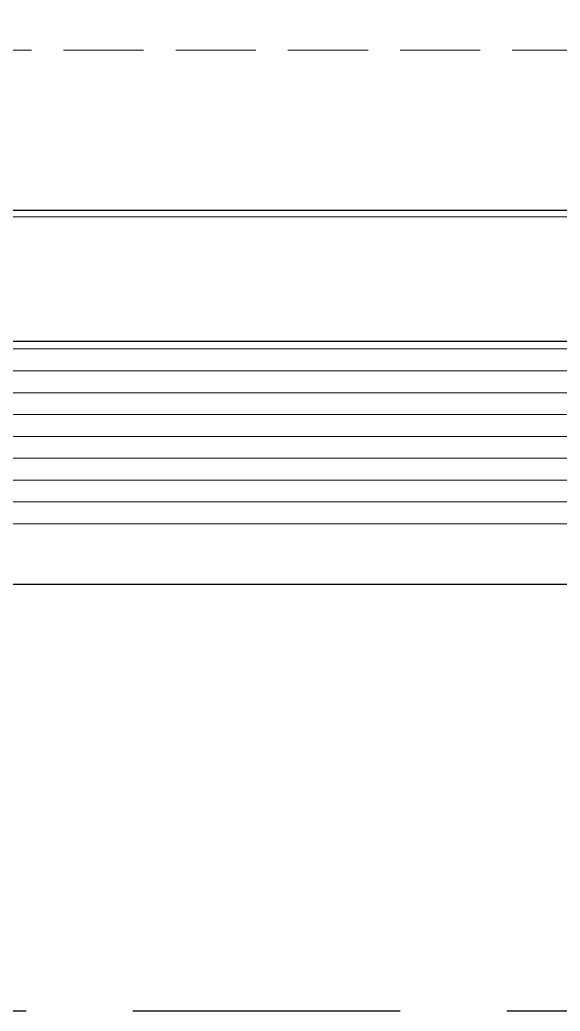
# Model space of a CAD drawing. Extents: x 3443499 to 7125205, y -1700016 to -264854.
# Drawn here: x 3639803 to 3640309, y -907770 to -906842 of the extents above; entities that cross this region are included whole.
import ezdxf

# ---------------------------------------------------------------- set-up
doc = ezdxf.new("R2010")
doc.units = 0
doc.header["$LTSCALE"] = 1000
doc.header["$MEASUREMENT"] = 0
doc.linetypes.add('DASH', pattern=[0.35, 0.25, -0.1])
doc.layers.get('0').update_dxf_attribs({"linetype": 'CONTINUOUS'})
for name, color, linetype in [('!校对', 2, 'CONTINUOUS'), ('卫生间', 6, 'CONTINUOUS'), ('看线', 185, 'CONTINUOUS')]:
    doc.layers.add(name, color=color, linetype=linetype)
doc.layers.add('平面-看线', color=252, linetype='CONTINUOUS', lineweight=15)
doc.layers.add('平面-空调预留孔', color=252, linetype='CONTINUOUS', lineweight=15)

# ---------------------------------------------------------------- blocks, each defined once
blk = doc.blocks.new('gdgdgdrgdfsfs')
at = {"layer": '平面-空调预留孔', "color": 252}
for p, q in [((703030.02, 763961.62), (701455.02, 763961.62)), ((703023.86, 763845.19), (701461.18, 763845.19)), ((703023.86, 763844.89), (701461.18, 763844.89)), ((703023.86, 763837.79), (701461.18, 763837.79)), ((703026.17, 763817.33), (701458.87, 763817.33)), ((703026.17, 763796.87), (701458.87, 763796.87)), ((703026.17, 763776.42), (701458.87, 763776.42)), ((703026.17, 763755.96), (701458.87, 763755.96)), ((703026.17, 763735.5), (701458.87, 763735.5)), ((703026.17, 763715.04), (701458.87, 763715.04)), ((703026.17, 763694.59), (701458.87, 763694.59)), ((703026.17, 763674.13), (701458.87, 763674.13))]:
    blk.add_line(p, q, dxfattribs=at)
blk = doc.blocks.new('HFGHFHF')
at = {"layer": '卫生间', "color": 252, "linetype": 'DASH'}
blk.add_lwpolyline([(282616.84, 689157.17), (280916.58, 689157.17), (280916.58, 684657.17), (280916.58, 684657.17), (280916.58, 684357.17), (272916.58, 684357.17), (272916.58, 683357.17), (271116.58, 683357.17), (271116.58, 673357.17), (273766.58, 673357.17), (273766.58, 672157.17), (297866.58, 672157.17), (297866.58, 673357.17), (299516.58, 673357.17)], dxfattribs=at)
blk = doc.blocks.new('A$C74FB3979')
at = {"layer": '平面-看线', "color": 252, "linetype": 'DASH', "ltscale": 0.3}
blk.add_line((31099.81, -343.41), (36999.81, -343.41), dxfattribs=at)
at = {"layer": '看线', "color": 252, "ltscale": 0.5}
for points in [[(36999.81, -493.41), (31149.81, -493.41)], [(34999.81, -493.41), (34999.81, -843.41), (36999.81, -843.41), (36999.81, -493.41)]]:
    blk.add_lwpolyline(points, dxfattribs=at)
at = {"color": 252, "xscale": -1}
blk.add_blockref('HFGHFHF', (326916.39, -673400.59), dxfattribs=at)
at = {"layer": '平面-空调预留孔', "color": 252, "xscale": -1}
blk.add_blockref('gdgdgdrgdfsfs', (738242.33, -764460.97), dxfattribs=at)

msp = doc.modelspace()

# ---------------------------------------------------------------- block references
at = {"layer": '!校对'}
msp.add_blockref('A$C74FB3979', (3603809.31, -906526.65), dxfattribs=at)

doc.saveas('drawing.dxf')
